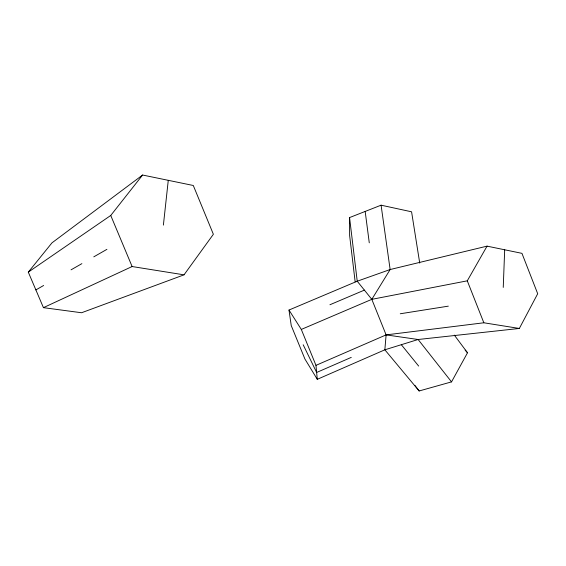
<?xml version="1.0" encoding="UTF-8"?>
<svg xmlns="http://www.w3.org/2000/svg" width="566" height="566" viewBox="0 0 566 566"><rect width="100%" height="100%" fill="white"/><g stroke="black" fill="none" stroke-linecap="round" stroke-linejoin="round"><path stroke-width="0.85" d="M503.245 287.422L504.688 249.783M419.724 263.091L411.581 211.804L381.081 205.182L349.562 217.577L357.231 281.21L371.812 299.336L386.111 334.888L384.852 349.802L419.151 390.972L451.534 381.88L467.509 352.774L454.328 335.114M163.39 225.112L168.272 180.328M519.34 328.457L537.7 293.74L521.951 253.349L487.05 246.139L390.137 269.536L357.231 281.21L288.993 310.041L291.235 325.563L304.911 359.007L317.285 379.319L384.852 349.802L418.118 339.501L519.34 328.457L483.838 322.783L386.111 334.888L315.97 365.353L317.285 379.319M288.993 310.041L301.31 329.433L371.812 299.336L467.283 280.828L487.05 246.139M371.812 299.336L390.137 269.536L381.081 205.182M184.021 274.843L213.375 234.274L193.296 185.492L142.604 175.028L51.966 242.864L28.3 272.14L43.433 307.656L81.561 312.75L184.021 274.843L132.119 266.536L43.433 307.656M28.3 272.14L110.745 215.462L142.604 175.028M35.877 289.919L43.632 285.49M71.047 269.833L81.886 263.643M93.786 256.851L106.91 249.351M351.267 357.387L316.642 372.47L303.178 344.772M329.928 304.749L364.398 290.11M400.268 313.762L448.322 306.149M386.111 334.888L418.118 339.501L451.534 381.88M465.153 350.142L467.509 352.774M401.329 344.701L418.649 366.06M414.885 385.375L419.151 390.972M110.745 215.462L132.119 266.536M301.31 329.433L315.97 365.353M467.283 280.828L483.838 322.783M365.176 211.436L369.273 242.821M355.158 281.84L349.632 235.534L349.562 217.577"/></g></svg>
